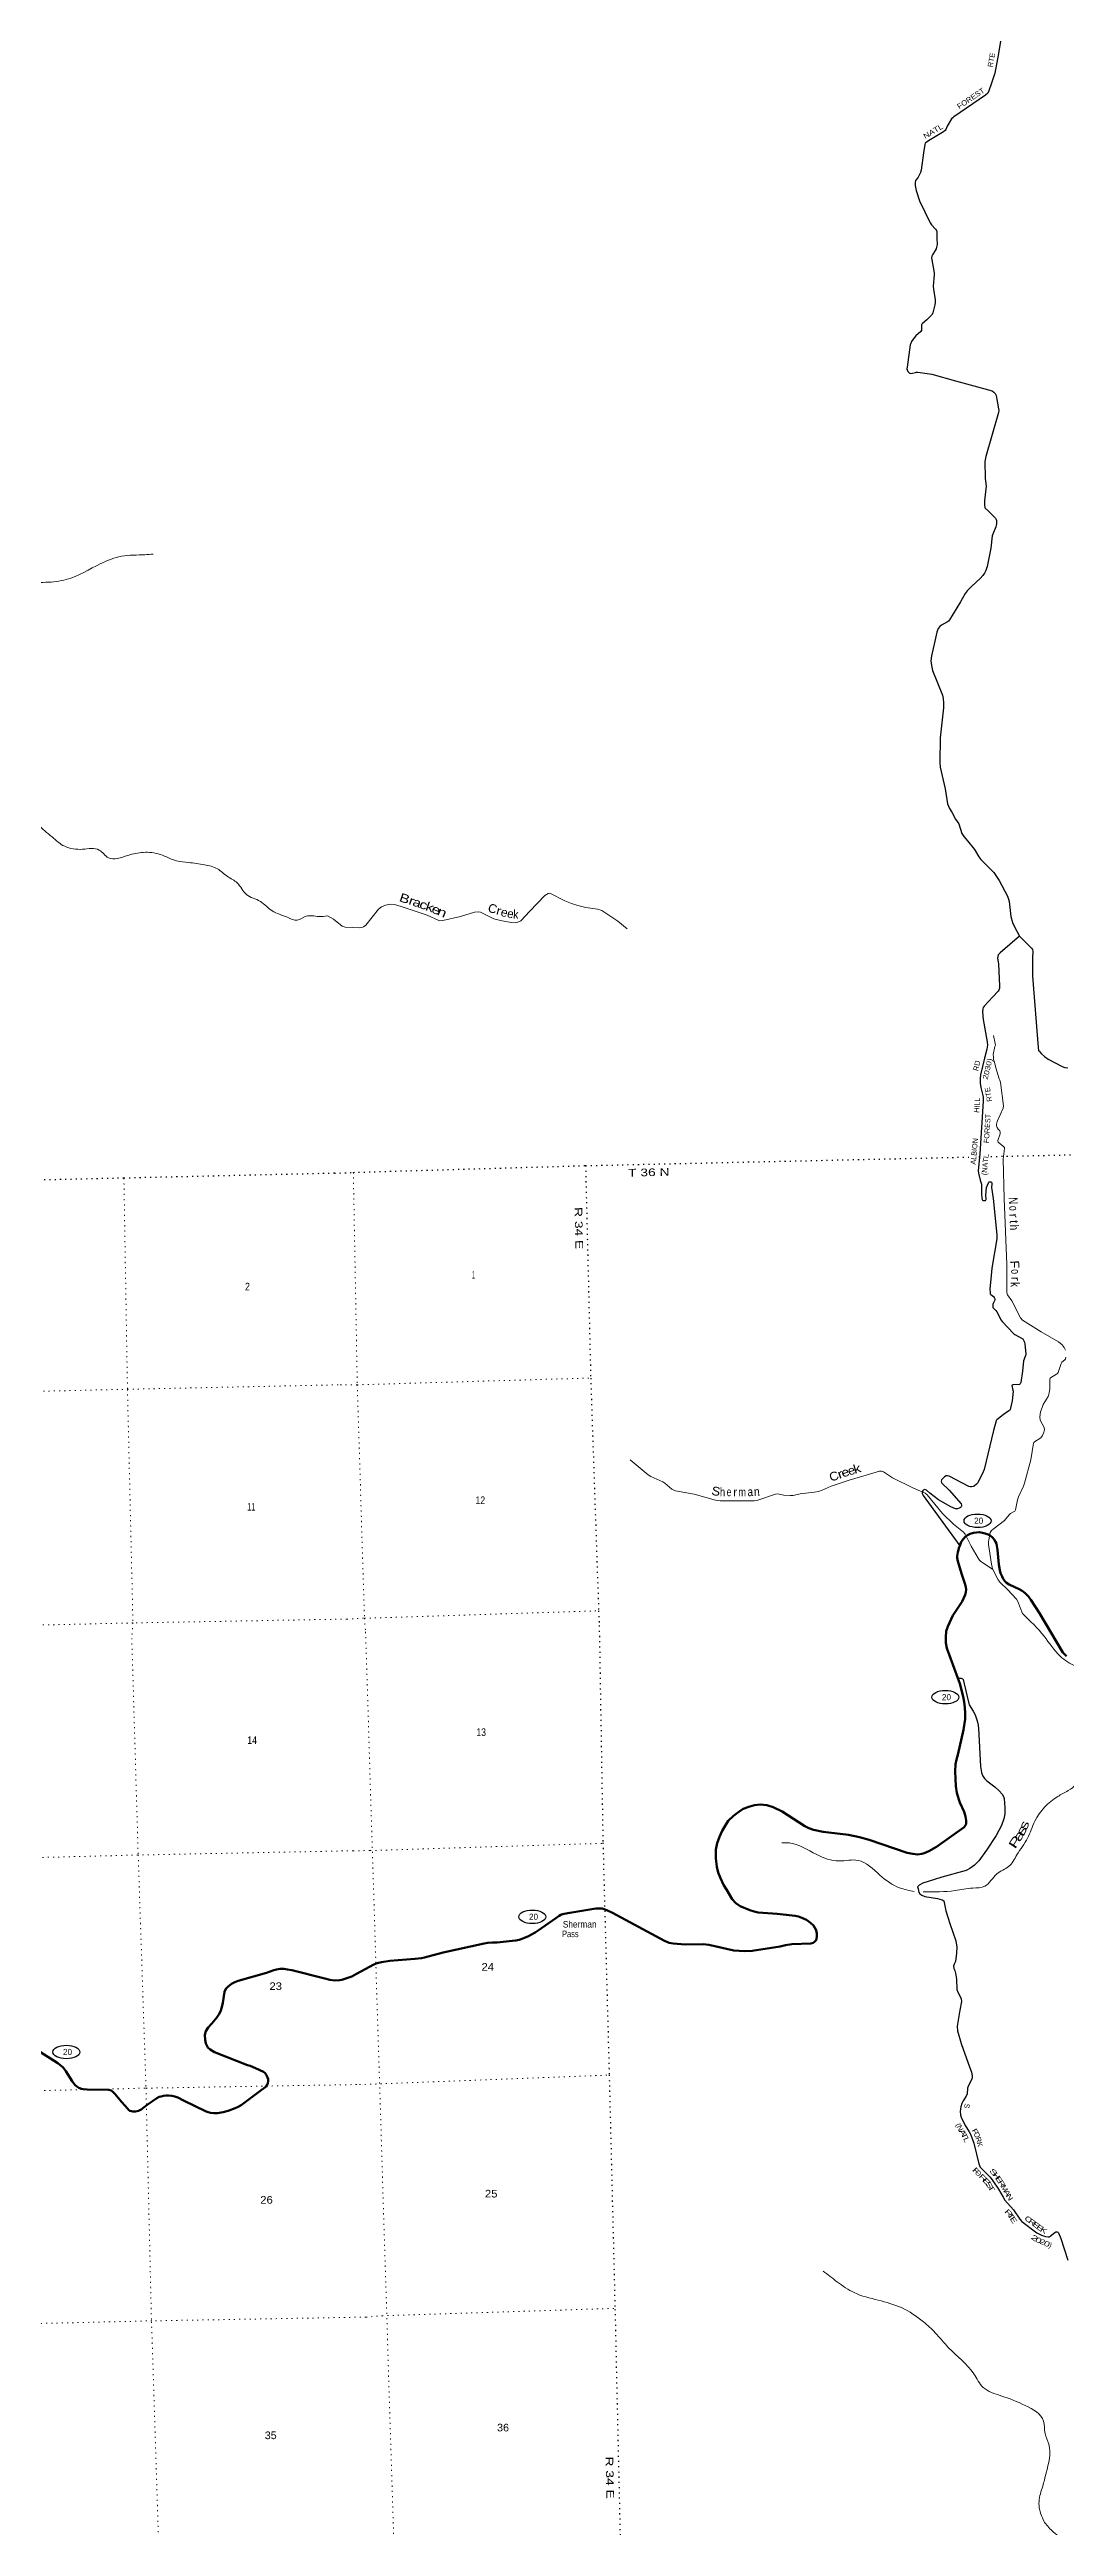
# Model space of a CAD drawing. Header units: feet. Extents: x 485078 to 733631, y 372822 to 564222.
# Drawn here: x 603313 to 626577, y 401371 to 458097 of the extents above; entities that cross this region are included whole.
import ezdxf
from ezdxf.enums import TextEntityAlignment as Align

# ---------------------------------------------------------------- set-up
doc = ezdxf.new("R2010")
doc.units = ezdxf.units.FT
doc.header["$LTSCALE"] = 80
doc.linetypes.add('DOTTED', pattern=[1.5, 0.3, -1.2])
for name, color, linetype, lineweight in [('17', 7, 'Continuous', 25), ('23', 7, 'Continuous', 70), ('29', 7, 'Continuous', 25), ('30', 7, 'Continuous', 25), ('39', 7, 'Continuous', 13), ('41', 7, 'Continuous', 13), ('6', 7, 'DOTTED', 25), ('7', 7, 'DOTTED', 13)]:
    doc.layers.add(name, color=color, linetype=linetype, lineweight=lineweight)
doc.layers.add('43', color=7, linetype='Continuous')

msp = doc.modelspace()

# ---------------------------------------------------------------- linework, layer by layer
at = {"layer": '17'}
for centre in [(624563.73, 424402.66), (623826.48, 420362.47), (614369.91, 415333.06), (603697.84, 412235.92)]:
    msp.add_ellipse(centre, major_axis=(309.24, -1), ratio=0.500121, dxfattribs=at)
at = {"layer": '23'}
msp.add_line((607904.44, 411916.28), (607846.76, 411938.58), dxfattribs=at)
for points in [[(623994.51, 422230.67), (624215.44, 422556.42), (624284.08, 422709.83), (624298.4, 422766.26), (624300.52, 422825.72), (624296.27, 422883.07), (624281.86, 422944.23), (624198.28, 423198.7), (624110.02, 423477.31), (624098.88, 423554.2), (624098.88, 423592.43), (624113.74, 423685.88), (624143.9, 423797.55), (624155.37, 423826.46)], [(624155.37, 423826.46), (624192.27, 423919.5), (624241.09, 423989.58), (624288.96, 424039.89), (624334.48, 424076.66), (624393.91, 424106.4), (624468.2, 424127.63), (624540.99, 424135.49), (624604.04, 424138.25), (624674.08, 424129.76), (624742.01, 424114.89), (624803.56, 424091.53), (624858.74, 424059.67), (624907.56, 424017.19), (624947.89, 423970.47), (624977.61, 423923.75), (624994.59, 423879.14), (625009.44, 423826.05), (625022.5, 423733.88), (625049.52, 423403.12), (625071, 423271.73), (625090.1, 423205.89), (625125.67, 423124.19), (625153.78, 423072.09), (625191.98, 423021.12), (625230.19, 422980.76), (625288.17, 422940.52), (625515.26, 422835.36), (625587.84, 422794.93), (625655.14, 422742.05), (625730.05, 422667.5), (625784.32, 422595.9), (625983.64, 422286.76)], [(624114.14, 420798.6), (623864.39, 421483.34), (623838.16, 421610.02), (623836, 421739.18), (623848.32, 421870.98), (623880.61, 421985.23), (623994.51, 422230.67)], [(625983.64, 422286.76), (626516.69, 421388.58), (626601.96, 421298.24)], [(618814.17, 415958.19), (618749.61, 416068.8), (618675.52, 416220.54), (618627.58, 416347.91), (618594.23, 416478.11), (618572.58, 416677.7), (618573.91, 416871.24), (618604.06, 417018.35), (618655.2, 417162.7), (618716.16, 417298.26), (618856.22, 417529.85), (618973.57, 417643.94), (619097.86, 417739.77), (619197.12, 417806.62), (619348.39, 417861.03), (619454.53, 417887.96), (619589.42, 417901.12), (619739.04, 417887.96), (619882.03, 417843.8), (620093.3, 417741.42), (620606.71, 417410.18), (620700.94, 417359.26), (620809.46, 417321.67), (621030.95, 417278.24), (621610.64, 417209.92), (621862.78, 417155.35), (622078.74, 417095.57), (622954.47, 416800.22), (623083.7, 416774.65), (623188.7, 416761.09), (623290.31, 416771.26), (623344.5, 416788.2), (623452.06, 416836.42), (623624.64, 416932.93), (624254.2, 417387.81), (624290.32, 417429.58), (624302.18, 417456.7), (624305.57, 417495.67), (624301.92, 417536.92), (624289.47, 417628.69), (624257.11, 417737.65), (624161.62, 417953.19), (624137.1, 418016.83), (624092.19, 418170.09), (624064.72, 418321.8), (624051.54, 418658.12), (624058.55, 418829.05), (624082.03, 418932.63), (624116.37, 419041.16), (624241.32, 419615.28), (624278.47, 419861.25), (624283.55, 420005.29), (624276.78, 420117.13), (624259.84, 420256.08), (624236.13, 420378.09), (624158.84, 420676.03), (624114.14, 420798.6)], [(610342.84, 414023.75), (610735.34, 414238.57), (610816.84, 414270.97), (610913.18, 414296.85), (611106.12, 414325.28), (611680.24, 414367.98), (611831.24, 414384.51), (611901.41, 414397.32), (612323.8, 414511.97), (613267.32, 414723.41), (613352.46, 414737.06), (613456.99, 414743.75), (613566.15, 414747.96), (613908.42, 414779.17), (613991.29, 414790.35), (614065.81, 414808.99), (614153.87, 414837.8), (614189.43, 414851.35), (614279.19, 414890.33), (614352.85, 414928.45), (614431.6, 414971.66), (614500.4, 415020.57), (614980.34, 415355.4), (615018.4, 415377.51), (615038.72, 415385.98), (615100.07, 415399.68), (615226.5, 415423.96), (615821.96, 415520.7), (615864.3, 415524.09), (615915.1, 415525.78), (615964.22, 415520.7), (616011.63, 415507.14), (616070.91, 415483.42), (616201.84, 415422.93), (617395.58, 414781.98), (617505.3, 414737.82), (617597.54, 414717.71), (617868.62, 414702.16), (618278.43, 414705.21), (618409.63, 414693.77), (618544.5, 414657.15), (618985.72, 414562.14), (619229.28, 414544.65), (619404.05, 414551.32), (620040.84, 414654.66), (620169.03, 414687.08), (620311.86, 414703.79), (620743.41, 414721.69), (620802.55, 414739.52), (620825.21, 414752.62), (620863.52, 414793.74), (620877.47, 414823.04), (620887.23, 414888.64), (620883.41, 414952.62), (620866.9, 415027.59), (620841, 415078.62), (620805.94, 415132.65), (620740.42, 415192.65), (620643.36, 415261.43), (620540.81, 415309.56), (620467.24, 415339.38), (620389.92, 415355.26), (620185.15, 415381.03), (619972.74, 415403.77), (619543.37, 415433.2), (619451.14, 415451.22), (619345.89, 415483.46), (619126.75, 415579.53), (619031.15, 415644.4), (618941.91, 415739.37), (618814.17, 415958.19)], [(607029.48, 412887.06), (607144.73, 413028.91), (607188.11, 413092.89), (607224.51, 413164.52), (607261.18, 413261.97), (607280.76, 413360.53), (607316.95, 413614.53), (607347.96, 413682.38), (607396.02, 413730.4), (607475.83, 413794.34), (607556.26, 413834.79), (607631.1, 413865.17), (608280.55, 414050.87), (608452.33, 414111.15), (608513.66, 414129.07), (608591.3, 414140.5), (608678.07, 414140.5), (608760.28, 414129.07), (608858.41, 414110.42), (609614.19, 413916.98), (609731.89, 413888.02), (609848.35, 413874.31), (609955.67, 413881.16), (610003.62, 413892.59), (610116.94, 413925.51), (610234.25, 413967.99), (610342.84, 414023.75)], [(602162.69, 412829.33), (603499.45, 411977.58), (603625.9, 411878.48), (603687.05, 411799.74), (603832.02, 411565.89), (603893.06, 411480.91), (603941.02, 411444.36), (603984.26, 411419.24), (604041.49, 411396.37), (604089.44, 411384.95), (604175.59, 411375.01), (604666.76, 411366.97), (604724.24, 411355.25), (604751.64, 411334.68), (604809.09, 411276.62), (604964.79, 411085.6), (605102.15, 410931.42), (605131.27, 410904.57), (605155, 410889.64), (605188.92, 410878.87), (605220.89, 410874.3), (605277.41, 410876.01), (605346.91, 410889.92), (605383.59, 410903.43), (605412.7, 410922.28), (605548.55, 411026.02), (605769.84, 411178.95), (605820.88, 411206.17), (605871.11, 411221.02), (605924.77, 411233.59), (605990.05, 411240.83), (606038.38, 411239.88), (606113.73, 411231.88), (606184.63, 411220.97), (606247.31, 411197.61), (606379.63, 411126.3), (606901.01, 410872.53), (606943.76, 410856.02), (607000.85, 410842.32), (607073.92, 410835.46), (607156.66, 410838.51), (607288.56, 410858.31), (607399.52, 410886.99), (607567.15, 410949.7), (607635.65, 410979.41), (607702.33, 411018.34), (608099.37, 411319.96)], [(607846.76, 411938.58), (607093.26, 412229.86), (606992.87, 412292.05), (606940.19, 412340.08), (606892.39, 412433.71), (606873.8, 412517.88), (606869.56, 412630.21), (606889.7, 412712.56), (606947.2, 412794.72), (607029.48, 412887.06)], [(608099.37, 411319.96), (608270.13, 411449.68), (608294.43, 411483.21), (608312.69, 411519.77), (608321.83, 411572.32), (608317.26, 411613.45), (608278.44, 411702.56), (608251.04, 411748.26), (608214.96, 411779.54), (608028.24, 411868.42), (607904.44, 411916.28)]]:
    msp.add_lwpolyline(points, dxfattribs=at)
at = {"layer": '29'}
for points in [[(625087.32, 458289.45), (625041.29, 458005.7), (624960.63, 457557.63), (624884.97, 457329.84), (624820.14, 457148.58), (624797.59, 457101.39), (624749.78, 457050.33), (624017.41, 456554.6), (623994.86, 456534.08), (623971.05, 456507.13), (623869.7, 456339.41), (623836.98, 456263.25), (623824.67, 456244.78), (623787.69, 456210.47), (623440.3, 456005.39), (623388.97, 455970.88), (623367.45, 455951.4), (623353.26, 455918.76), (623325.2, 455732.35), (623275.69, 455337.43), (623259.8, 455281.5), (623200.64, 455170.25), (623157.28, 455111.21), (623147.02, 455094.79), (623134.67, 455047.7), (623132.67, 455033.24), (623132.67, 454984), (623157.05, 454868.38), (623235.42, 454631.63), (623478.17, 454131.49), (623513.37, 454079.81), (623602.66, 453982.66), (623623.75, 453948.88), (623629.9, 453918.1), (623633.65, 453781.3), (623636.05, 453634.96), (623627.85, 453571.36), (623613.17, 453530.4), (623529.43, 453399.01), (623515.08, 453368.23), (623512.71, 453324.32), (623571.47, 452985.58), (623572.25, 452939.72), (623550.96, 452679.87), (623553.69, 452606.04), (623591.97, 452363.89), (623594.01, 452300.3), (623585.82, 452248.99), (623536.61, 452068.44), (623522.25, 452031.52), (623500.91, 452003), (623404.72, 451909.04)], [(623404.72, 451909.04), (623299.77, 451823.27), (623286.96, 451807.38), (623281.24, 451788.42), (623283.37, 451673.5), (623280.81, 451659.65), (623268.44, 451642.72), (623151.47, 451537.3), (623086.53, 451464.21), (623053.72, 451410.87), (623028.25, 451352.97), (623022.46, 451334.45), (622949.46, 450824.13), (622948.14, 450787.13), (622951.72, 450763.02), (622970.01, 450723.56), (622996.32, 450693.78), (623015.8, 450682.49), (623033.76, 450680.42), (623071.16, 450683.52), (623142.93, 450703.01), (623169.58, 450707.11), (623193.05, 450705.91), (623513.81, 450664.01), (624060.37, 450513.18)], [(624060.37, 450513.18), (624896.92, 450282.33), (624939.11, 450253.67), (624965.77, 450220.84), (624988.32, 450171.59), (624995.62, 450128.82), (625045.74, 449865.88), (625047.79, 449828.95), (625044.14, 449782.37), (624754.57, 448780.49), (624734.13, 448665.02), (624734.91, 448283.25), (624759.69, 448090.07), (624756.86, 448035.24), (624724.81, 447759.87), (624722.78, 447663.3), (624728.94, 447609.95), (624736.75, 447594.47), (624811.26, 447523.28), (624972.42, 447361.18), (624981.27, 447349.01), (624996.52, 447309.37), (625000.1, 447271.92), (624998.57, 447233.45), (624993.95, 447197.03), (624985.45, 447169.32), (624911.93, 446998.01), (624899.29, 446957.47), (624869.35, 446678.1), (624784.03, 446256.19), (624756.1, 446164.99), (624723.29, 446107.54), (624686.38, 446054.2), (624626.41, 445984.3), (624436.29, 445804.66), (624325.51, 445699.24), (624280.23, 445639.86), (624175.35, 445449.84), (623920.54, 445033.43), (623895.94, 445002.66), (623878.46, 444987.23)], [(623878.46, 444987.23), (623740.11, 444910.33), (623702.79, 444882.63), (623664.24, 444834.41), (623630.85, 444755.92), (623587.08, 444548.98), (623506.35, 444212.72), (623496.3, 444100.7), (623506.35, 443987.02), (623535.85, 443879.31), (623762.65, 443311.98), (623775.55, 443231.77), (623783.16, 443127.32), (623782.55, 443017.79), (623705.4, 442331.43), (623703.19, 441771.09), (623710.81, 441662.93), (623819.59, 441162.18), (623876.07, 440821.96), (623918.48, 440714.43), (623971.61, 440630), (624060.28, 440472.24), (624135.59, 440366.73), (624207.61, 440141.97), (624250.65, 440074.28), (624335, 439972.88), (624495.45, 439774.17), (624593.08, 439608.52), (624642.36, 439548.93), (624864.07, 439327.24), (624933.45, 439247.41), (625060.47, 439062.61), (625251.27, 438703.69), (625275.87, 438638.03), (625288.14, 438584.5), (625328.49, 438241.93), (625364.04, 438106.62), (625408.87, 438005.22), (625521.11, 437791.38)], [(625521.11, 437791.38), (625082.71, 437408.69), (625038.57, 437361.31), (625027.3, 437329.51), (625024.84, 437286.3), (625041.91, 437161.41), (625066.05, 436644.79), (625066.26, 436601.11), (625050.88, 436554.95), (625034.34, 436529), (624915.77, 436405.37), (624718.36, 436191.24), (624696.16, 436161), (624682.82, 436129.2), (624676.9, 436059.09), (624695.24, 435879.68), (624786, 435370.49), (624789.46, 435292.06), (624777.81, 435200.64), (624721.76, 434999.51), (624628.49, 434613.93), (624621.24, 434534.87), (624622.34, 434423.11), (624638.21, 434327.16), (624680.21, 434174.5), (624692.06, 434105.08), (624694.03, 434015.21), (624616.94, 432803.65), (624581.44, 432415.08), (624584.4, 432360.03), (624620.81, 432201.77), (624651.29, 432109.48), (624658.22, 432076.88), (624652.63, 431877.21), (624662.32, 431797.83), (624671.04, 431758.34), (624676.68, 431748.59), (624692.33, 431736.62), (624724.35, 431734.74), (624743.83, 431739.87), (624756.79, 431750.06), (624762.29, 431762.44), (624762.8, 431773.21), (624756.28, 431859.13), (624772.42, 432035.2), (624788.94, 432087.66), (624813.55, 432142.03), (624822.78, 432154.34), (624834.05, 432162.55), (624858.38, 432168.27), (624869.94, 432167.68), (624880.19, 432160.5), (624891.41, 432140.66), (624893.52, 432122.54), (624885.8, 432033.49), (624919.99, 431781.69), (625005.28, 430950.95), (625002.12, 430860.24), (624888.18, 430189.28), (624867.4, 429938.16)], [(625521.11, 437791.38), (625802.75, 437516.38), (625821.3, 437484.93), (625826.83, 437438.09), (625824, 437298.66), (625819.65, 436876.39), (625950.75, 435240.86), (625962.79, 435174.62), (625972.01, 435155.13), (626027, 435094.97), (626099.14, 435032.02), (626179.56, 434974.88), (626501.03, 434806.32), (626563.57, 434786.83), (626629.18, 434778.63)], [(624867.4, 429938.16), (624848.67, 429711.75), (624850.48, 429620.34), (624856.12, 429602.38), (624867.77, 429586.91), (624929.67, 429535.66), (624946.34, 429513.13), (624957.1, 429489.02), (624960.7, 429466.96), (624954.08, 429443.24), (624920.71, 429380.79), (624913.53, 429359.59), (624910.46, 429340.77), (624910.46, 429311.02), (624914.56, 429288.45), (624925.71, 429270.96), (624985.3, 429216.64), (625006.57, 429187.78), (625106.15, 428995.9), (625129.36, 428962.74), (625394.39, 428687.28), (625417.34, 428668.99), (625584.06, 428578.53), (625597.9, 428567.77), (625608.15, 428557.76), (625627.12, 428524.16), (625640.45, 428491.33), (625649.21, 428445.48), (625669.67, 428227.16), (625668.13, 428206.14), (625663.36, 428185.19), (625631.22, 428103.55), (625619.64, 428063.1), (625594.69, 427830.29), (625556.15, 427572.96), (625549.72, 427553.14), (625543.57, 427540.83), (625534.34, 427530.57), (625527.43, 427526.21), (625518.84, 427523.71), (625369.32, 427512.56), (625360.31, 427510.82), (625353.14, 427505.69), (625351.45, 427498.06), (625375.69, 427390.28), (625376.61, 427373.33), (625353.4, 427152.68), (625308.02, 426953.74), (625301.87, 426939.38), (625291.9, 426925.18), (625283.93, 426917.31), (625154.47, 426829.44), (625008.14, 426716.23), (624996.86, 426704.94), (624989.71, 426690.72), (624928.11, 426467.26), (624711.97, 425578.07), (624693.38, 425521.03), (624569.26, 425274.16), (624537.54, 425237.88), (624488.33, 425198.89), (624463.72, 425186.58), (624426.81, 425176.32), (624396.06, 425178.37), (624362.87, 425185.08), (623915.21, 425425.62), (623875.4, 425433.64), (623843.44, 425431.78), (623804.48, 425411.26), (623759.57, 425366.63), (623738.87, 425337.39), (623734.77, 425310.72), (623736.82, 425279.94), (623747.8, 425263.37), (623915.5, 425101.17), (624189.9, 424789.66), (624199.21, 424761.84), (624197.16, 424741.32), (624186.91, 424722.85), (624174.6, 424710.54), (624145.9, 424690.03), (624104.89, 424675.66), (624057.73, 424679.77), (623954.62, 424724.23), (623669.58, 424884.02), (623469.7, 425037.48), (623395.41, 425106.55), (623354.44, 425119.96), (623321.59, 425104.5), (623292.89, 425067.57), (623292.89, 425030.63), (623317.12, 424983.85), (624155.37, 423826.46)], [(624114.14, 420798.6), (624190.19, 420795.86), (624219.01, 420785.56), (624231.91, 420768.28), (624257.69, 420670.11), (624361.03, 420219.16), (624374.22, 420184.86), (624466.22, 420044.47), (624512.31, 419958.61), (624543.36, 419867.18), (624567.89, 419765.01), (624585.39, 419654.33), (624631.06, 418778.54), (624654.33, 418638.37), (624676.97, 418568.35), (624721.94, 418500.64), (624774.74, 418447.86), (624959.27, 418310.61), (625062.9, 418215.12), (625130.82, 418140.97), (625157.31, 418088.92), (625169.93, 418042.11), (625190.98, 417827.27), (625192.57, 417689.91), (625163.64, 417575.67), (625114.36, 417426.27), (624993.39, 417193.87), (624766.73, 416862.72), (624591.54, 416618.22), (624490.69, 416513.84), (624383.73, 416437.29), (624303.39, 416396.44), (623747.73, 416240.41)], [(623747.73, 416240.41), (623429.92, 416142.03), (623311.29, 416103.96), (623226.84, 416054.26), (623191.91, 416021.58), (623201.33, 415976.58), (623220.72, 415889.76), (623241.31, 415860.92), (623285.47, 415829.85), (623360.69, 415799.14), (623646.17, 415751.16), (623751.77, 415724.99), (623791.73, 415695.46), (623836.14, 415472.59), (623927.53, 415180.56), (624065.32, 414778.92), (624087.27, 414635.43), (624085.58, 414496.6), (624061.98, 414309.81), (624031.7, 414250.27), (624013.18, 414205.06), (624023.46, 414151.41), (624043.14, 414102.98), (624060.51, 414044.31), (624078.67, 413902.04), (624091.38, 413667.39), (624113.52, 413608.08), (624165.48, 413510.86), (624185.9, 413450.84), (624194.3, 413391.4), (624158.63, 413197.23), (624099.62, 412831.17), (624104.95, 412722.36), (624188.19, 412432.08), (624348.97, 411983.94)], [(624348.97, 411983.94), (624424.83, 411772.51), (624437.28, 411690.57), (624440.26, 411641.72), (624428.5, 411597.28), (624353.81, 411470.77), (624332.2, 411408.02), (624322.94, 411279.22), (624306.43, 411225.21), (624234.43, 411114.45), (624207.38, 411056.08), (624180.92, 410978.51), (624172.68, 410935.26), (624168.57, 410877.59), (624174.12, 410800.23), (624190.17, 410742.68), (624271.48, 410567.03), (624374.15, 410410.82), (624402.18, 410351.34), (624478.58, 410149.56), (624595.66, 409673.72), (624610.07, 409636.64), (624627.66, 409602.76), (624856.49, 409367.96), (624917.79, 409287.53), (625046.32, 409093.43), (625148.32, 408908.55), (625190.92, 408839.6), (625390.9, 408619.99), (625532.03, 408406.47), (625577.47, 408353.47), (625923.23, 408098.37), (626025.15, 408041.43), (626120.58, 408008.05), (626179.52, 408002.3), (626202.16, 408004.36), (626227.32, 408019.77), (626333.39, 408106.26), (626360.65, 408115.58), (626385.35, 408115.58), (626401.82, 408109.4), (626420.8, 408093.06), (626473.92, 407965.49), (626631.35, 407467.49)]]:
    msp.add_lwpolyline(points, dxfattribs=at)
at = {"layer": '39'}
for points in [[(609676.04, 438255.44), (609817.83, 438181.7), (610013.77, 438016.85), (610082.85, 437995.33), (610403.8, 437983.26), (610464.12, 437988.09), (610505.46, 438002.1), (610553.41, 438046.03), (610846.55, 438408.6), (610917.79, 438461.25), (611006.92, 438501.29), (611118.08, 438521.6), (611212.46, 438518.75), (611361.64, 438473.55), (611957.14, 438270.43), (612230.21, 438152.82), (612252.23, 438145), (612319.8, 438149.83), (612724.1, 438245.32), (613043.74, 438342.95), (613126.57, 438350.72), (613183.7, 438338.12), (613488.18, 438187.75), (613642.19, 438149.83), (613883.5, 438101.55), (613980.03, 438096.72), (614024.66, 438107.89), (614105.51, 438145), (614312.59, 438362.85), (614651.24, 438724.78), (614728.09, 438767.83), (614766.7, 438777.49), (614785.18, 438765.97), (615116.44, 438603.94), (615263.8, 438536.08), (615408.59, 438492.63), (615590.95, 438449.06), (615862.25, 438410.55), (615961.33, 438379.42), (616327.87, 438135.76), (616540.39, 437959.37)], [(624929.54, 435519.97), (624969.33, 435332.61), (624971.75, 435296.4), (624962.94, 435266.39), (624923.32, 435078.37), (624928.15, 435020.42), (624932.97, 434967.3), (624952.28, 434904.51), (624986.08, 434778.95), (625058.43, 434523.7), (625075.51, 434494.93), (625092.4, 434441.82), (625157.55, 433908.31), (625151.23, 433855.73), (625010.35, 433543.8), (624994.7, 433488.19), (625000.7, 433437.58), (625015.18, 433406.2), (625033.16, 433374.32), (625073.09, 433331.36), (625085.16, 433304.81), (625079.7, 433260.73), (625029.65, 433111.68), (625027.24, 433089.95), (625033.77, 433077.11), (625169.13, 432966.7), (625181.68, 432952.35), (625181.68, 432930.62), (625153.01, 432685.07), (625177.32, 431786.17), (625236.03, 430269.77), (625232.35, 429623.35), (625246.79, 429578.64), (625348.71, 429442.77), (625544.8, 429049.44), (625596.73, 428995.69), (626019.15, 428730.78), (626419.5, 428502.47), (626501.64, 428435.62), (626551.48, 428373.75), (626578.86, 428310.09)], [(626583.69, 428148.35), (626576.45, 428107.31), (626559.72, 428088.95), (626496.82, 428032.47), (626475.98, 428001.02), (626407.53, 427798.3), (626395.46, 427774.16), (626375.63, 427756.82), (626255.5, 427689.67), (626226.55, 427665.53), (626219.73, 427652.16), (626219.88, 427423.68), (626207.24, 427339.63), (626200, 427296.18), (626181.73, 427248.43), (626069.7, 427062.02), (626041.09, 427000.75), (626004.54, 426897.86), (625987.65, 426786.81), (625997.21, 426703.97), (626090.13, 426537.46), (626096.24, 426487.47), (626076.94, 426407.8), (626052.81, 426354.69), (626031.09, 426323.31), (626013.64, 426304.21), (625869.41, 426212.26), (625854.93, 426197.78), (625846.35, 426178.93), (625781.17, 425800.5), (625637.74, 425261.12), (625613.11, 425191.94), (625505.02, 424952.12), (625482.65, 424885.99), (625436.44, 424653.83), (625415.74, 424626.22), (625320.26, 424568.8), (625285.43, 424539.31), (625180.37, 424412.14), (624918.64, 424213.41), (624883.57, 424179.1), (624855.9, 424133.75), (624819.7, 423964.76), (624814.87, 423921.31), (624818.22, 423861.33), (624883.04, 423408.7), (624896.92, 423339.51), (624906.57, 423303.3), (625035.43, 423050.21), (625082.73, 422989.47), (625253.74, 422825.5), (625453.59, 422608.21), (625485.72, 422554.94), (625596.66, 422275.83)], [(624905.62, 423296.15), (624641.13, 423469.87), (624609.76, 423501.25), (624579.04, 423543.4), (624421.35, 423824.88), (624284.02, 424095.12), (624242.15, 424141.98), (624015.35, 424321.9), (623757.74, 424571.49), (623408.06, 425000.4), (623365.03, 425036.63), (623100.26, 425148.47), (622618.65, 425388.02), (622409.03, 425521.85), (622362.59, 425538.59), (622322.16, 425536.33), (622010.08, 425449.13), (621624.12, 425334.21), (621214.89, 425192.18), (621005.77, 425105.83), (620924.97, 425075.24), (620819.49, 425058.72), (620503.44, 425023.14), (620343.4, 424981.09), (620270.59, 424978.41), (620126.61, 424991.45), (620020.05, 425012.48), (619976.61, 425017.3), (619935.84, 425012.93), (619530.19, 424874.87), (619452.21, 424860.14), (618673.54, 424862.8), (618566.38, 424874.93), (618074.43, 425008.96), (617645.55, 425089.72), (617590.04, 425109.04), (617562.95, 425124.1), (617404.24, 425263.54), (617354.68, 425294.58), (617079.38, 425418.17), (617018.14, 425456.67), (616612.79, 425801.81)]]:
    msp.add_lwpolyline(points, dxfattribs=at)
for points in [[(594318.74, 443654.07), (594548.47, 443776.49), (594811.82, 443932.01), (595121.46, 444005.65), (595319.17, 444113.2), (595569.84, 444474.72), (595882.69, 444857.85), (596024.24, 444945.94), (596322.88, 445059.78), (596605.53, 445256.18), (596863.66, 445464.17), (597243.5, 445743.64), (597624.47, 445972.56), (598023.19, 446040.1), (598361.26, 446017.29), (598576.45, 446066.58), (598822.28, 445829.37), (599291.82, 445712.43), (599893.38, 445748.08), (600576.98, 446092.96), (600979.19, 446275.84), (601343.12, 446271.82), (601858.95, 446163.99), (602174.99, 446041.6), (602707.29, 445919.98), (603231.37, 445895.26), (603692.81, 445960.15), (604489.15, 446325.74), (604962.47, 446492.01), (605495.34, 446526.13), (605685.03, 446540.47)], [(594318.74, 443654.07), (594543.18, 443650.98), (594695.7, 443609.89), (595081.3, 443721.62), (595431.09, 443717.28), (595826.73, 443560.26), (596219.42, 443354.64), (596815.26, 443102.99), (597554.24, 442777.67), (597826.52, 442532.97), (598213.9, 442292.85), (598875.93, 441973.91), (599328.78, 441698.84), (599786.97, 441456.26), (600096.95, 441333.73), (600412.02, 441435.8), (601043.98, 441468.09), (601592.99, 441322.57), (602126.91, 441128.19), (602426.93, 440908.37), (602877.14, 440570.55), (603053.87, 440350.01), (603369.48, 440065.82), (603659.3, 439849.81), (604067.1, 439782.05), (604451.6, 439762.31), (604661.68, 439587), (605105.21, 439639.35), (605459.39, 439709.93), (605848.56, 439661.98), (606219.73, 439514.53), (606491.4, 439478.11), (606860.5, 439423.64), (607155.57, 439335.16), (607383.79, 439162.28), (607611.57, 439009.61), (607819.55, 438747.29), (608140.49, 438586.59), (608412.18, 438368.16), (608763.05, 438224.3), (608980.85, 438156.35), (609191.05, 438247.99), (609474.17, 438242.17), (609676.04, 438255.44)], [(625596.66, 422275.83), (626087.28, 421757.89), (626457.42, 421301.81), (626807.83, 421075.69), (627759.86, 421129.3), (628213.16, 421341.56), (628827.01, 421643.19), (629482.54, 421972.07), (629633.96, 422048.44), (629765.61, 422191.04), (630134.39, 422203.86), (630354.02, 421964.51), (630780.04, 421780.61), (631452.84, 421897.68), (631782.45, 421780.21), (632345.1, 421534.88), (632749.19, 421423.22), (633729.45, 421007.93), (633977.25, 420854.15), (634165.35, 420832.35), (634324.55, 420672.42), (634595.46, 420563.65), (634805.4, 420390.78), (635016.13, 420268.46)], [(628232.98, 421351.47), (627997.01, 421025.15), (627539.32, 420605.97), (627491.85, 420402.72), (627440.5, 420027.57), (627623.12, 419651.92), (627488.53, 419381.92), (627359.59, 419128.22), (627125.68, 418960.95), (626960.31, 418712.45), (626817.41, 418369.48), (626639.5, 418221.74), (626400.72, 418088.72), (625876.03, 417522.42), (625709.98, 417136.46), (625465.27, 416750.64), (625276.15, 416483.38), (625007.93, 416317.32), (624730.51, 416031.79), (624453.18, 415990.83), (624049.2, 415932.71), (623329.79, 415907.51), (623315.65, 415907.61)], [(623113.69, 415912.12), (622779, 415997.49), (622330.25, 416285.95), (621827.82, 416625.69), (621392.52, 416611.29), (620880.72, 416756.77), (620246.87, 417026.68), (620079.42, 417028.76)], [(626100.73, 401458.97), (625986.79, 401747.31), (625971.83, 401947.06), (626056.22, 402290.66), (626135.5, 402595.73), (626198.14, 403252.1), (626111.35, 403502.69), (626074.26, 403782.75), (625658.11, 404140.72), (625096, 404363.83), (624694.02, 404554.36), (624480.77, 404862.58), (623899.31, 405465.22), (623596.49, 405807.69), (623326.21, 406055.94), (622820.1, 406381.44), (622287.49, 406552.7), (621740.72, 406725.64), (621355.6, 406969.13), (621028.89, 407216.03)], [(631489.24, 395428.83), (631129.31, 395490.66), (630271.39, 395603.65), (630114.15, 395765.65), (630095.21, 395963.28), (630041.3, 396271.24), (629847.46, 396775.98), (629615.14, 397122.15), (629455.18, 397478.12), (629355.97, 398154.9), (629297.48, 398567.86), (629157.31, 398691.86), (628711.18, 398873.26), (628409.54, 399084.38), (628302.39, 399425.44), (628206.94, 399700.08), (628058.75, 399821.87), (627935.39, 399917.97), (627777.42, 400027.4), (627717.34, 400092.67), (627607.05, 400231.54), (627410.53, 400433.03), (627163.76, 400627.26), (626981.02, 400677.48), (626818.12, 400906.05), (626647.85, 401023.27), (626301.63, 401243.43), (626100.73, 401458.97)]]:
    msp.add_spline(points, degree=3, dxfattribs=at)
at = {"layer": '6'}
for p, q in [((624870.2, 432744.11), (640325.67, 433089.44)), ((624595.01, 432737.96), (624655.43, 432739.31))]:
    msp.add_line(p, q, dxfattribs=at)
for points in [[(609838.26, 432360.65), (605015.35, 432249.62), (599728.22, 432127.77), (597724.19, 432077.05), (594317.55, 431991.92), (592377.73, 431976.03), (588929.4, 431893.22), (587142.84, 431879.7), (584558.37, 431835.4)], [(609838.26, 432360.65), (610269.42, 432382.67), (615587.8, 432536.7), (624363.29, 432732.78)], [(615587.8, 432536.7), (615704.54, 427671.97), (615886.62, 422340.48), (615900.42, 422004.37)], [(615900.42, 422004.37), (615984.91, 417028.65), (616128.53, 411711.23), (616261.27, 406350.36), (616381.21, 401049.84), (611064.24, 400886.86), (610704.86, 400867.64)]]:
    msp.add_lwpolyline(points, dxfattribs=at)
at = {"layer": '7'}
msp.add_line((610549.81, 421856.38), (611199.79, 400891.01), dxfattribs=at)
for points in [[(610269.42, 432382.67), (610359.92, 427517), (610524.34, 422170.73), (610549.81, 421856.38)], [(605015.35, 432249.62), (605096.93, 427413.93), (605222.33, 422063.51), (605196.49, 421709.61)], [(589858.65, 426964.07), (594423.81, 427143.35), (599811.74, 427296.16), (605096.93, 427413.93), (609971.51, 427517.98)], [(609971.51, 427517.98), (610359.92, 427517), (615704.54, 427671.97)], [(610119.18, 422151.47), (605222.33, 422063.51), (599934.35, 421941.49), (594537.28, 421803.17), (589234.04, 421678.94), (584075.81, 421578.16), (579616.23, 421498.37)], [(610119.18, 422151.47), (610524.34, 422170.73), (615892.68, 422340.7)], [(605817.41, 400759.28), (605645.74, 406110.9), (605520.25, 411449.63), (605341.64, 416771.46), (605196.49, 421709.61)], [(610265.19, 416845.36), (610657.53, 416848.75), (615985.43, 417016.24)], [(610265.19, 416845.36), (605335.6, 416748.52), (600077.43, 416612.08), (594692.55, 416468.41), (589330.6, 416318.73), (588195.49, 416286.56)], [(579895.86, 410794.05), (584415.16, 410878.58), (589531.64, 410986.58), (594812.02, 411120.01), (600193.4, 411284.96), (605522.66, 411408.58), (610412.5, 411491.97)], [(610412.5, 411491.97), (610774.62, 411503.56), (616127.1, 411707.82)], [(610559.08, 406165.4), (605657.81, 406079.51), (600336.89, 405955.13), (594978.56, 405821.13), (589662.48, 405710.08), (584501.86, 405576.87), (580035.03, 405469.78)], [(610559.08, 406165.4), (610931, 406195.58), (616259.49, 406366.83)]]:
    msp.add_lwpolyline(points, dxfattribs=at)

# ---------------------------------------------------------------- texts
at = {"layer": '17'}
for p in [(624589.78, 424334.35), (623852.53, 420294.16), (614395.96, 415264.75), (603723.89, 412167.61)]:
    msp.add_text('20', height=140, dxfattribs=at).set_placement(p, align=Align.CENTER)
at = {"layer": '30'}
for s, rotation, p in [('RTE', 79.795, (624910.03, 457684.5)), ('HILL', 86.359, (624601.08, 433743.62)), ('RTE', 99.392, (624899.35, 434010.81)), ('FOREST', 86.359, (624824.69, 433048.12)), ('ALBION', 84.78, (624520.89, 432554.96))]:
    msp.add_text(s, height=120, rotation=rotation, dxfattribs=at).set_placement(p)
for s, rotation, width, p in [('FOREST', 34.093, 1.1, (624146.31, 456727.59)), ('NATL', 30.914, 1.2, (623366.48, 456047)), ('RD', 76.402, 0.95, (624576.15, 434695.27)), ('2030)', 76.402, 1.2, (624792.93, 434498.11)), ('(NATL', 84.78, 1.05, (624775.22, 432312.63))]:
    msp.add_text(s, height=120, rotation=rotation, dxfattribs=dict(at, width=width)).set_placement(p)
for s, rotation, width, p in [('S', 257.974, 0.95, (624262.84, 411013.36)), ('N', 294.84, 1.1, (624107.06, 410469.91)), ('A', 303.315, 1.5, (624176, 410357.57)), ('T', 295.232, 1.4, (624210.7, 410292.67)), ('L', 290.738, 1.25, (624254.7, 410204.49)), ('F', 299.315, 1.4, (624459.32, 410384.59)), ('K', 283.823, 0.9, (624560.98, 410107.63)), ('F', 313.237, 1.9, (624494.75, 409465.93)), ('R', 314.262, 1.65, (624645.98, 409309.14)), ('E', 314.262, 1.8, (624732.03, 409223.45)), ('S', 307.313, 1.55, (624782.69, 409151.95)), ('T', 303.512, 1.65, (624830.58, 409075.14)), ('S', 314.262, 1.8, (624890.47, 409436.18)), ('H', 307.313, 1.35, (624944.85, 409367.52)), ('E', 303.512, 1.45, (625007.8, 409278.37)), ('R', 303.512, 1.35, (625067.55, 409188.17)), ('M', 298.886, 1.15, (625130.1, 409086.47)), ('A', 298.886, 1.35, (625189.67, 408978.49)), ('R', 312.321, 1.6, (625235.36, 408508.61)), ('N', 301.709, 1.3, (625248.85, 408879.02)), ('T', 305.463, 1.7, (625281.68, 408442.42)), ('E', 303.463, 1.45, (625338.67, 408354.43)), ('C', 323.58, 1.4, (625690.91, 408356.76)), ('R', 323.58, 1.4, (625782.16, 408289.44)), ('2', 323.58, 1.75, (625836.92, 407925.92)), ('E', 323.58, 1.5, (625873.02, 408222.41)), ('0', 330.809, 1.6, (625931.62, 407871.44)), ('E', 323.58, 1.5, (625959.7, 408158.46)), ('2', 338.721, 1.25, (626031.07, 407832.53)), ('K', 326.809, 1.4, (626046.9, 408103.17)), ('0', 333.809, 1.55, (626126.88, 407789.87))]:
    msp.add_text(s, height=120, rotation=rotation, dxfattribs=dict(at, width=width)).set_placement(p, align=Align.CENTER)
for s, rotation, p in [('(', 294.84, (624070.75, 410548.36)), ('O', 292.738, (624495.58, 410313.75)), ('R', 290.738, (624534.11, 410206.13)), ('O', 314.262, (624538.35, 409419.53)), (')', 335.809, (626210.31, 407756.77))]:
    msp.add_text(s, height=120, rotation=rotation, dxfattribs=at).set_placement(p, align=Align.CENTER)
at = {"layer": '41'}
for s, rotation, width, p in [('B', 341.166, 1.3, (611413.14, 438561.26)), ('r', 341.166, 1.3, (611573.72, 438508.13)), ('a', 341.166, 1.25, (611697.47, 438467.45)), ('c', 341.166, 1.3, (611845.16, 438416.37)), ('k', 341.166, 1.35, (611989.15, 438364.12)), ('C', 342.717, 1.05, (613429.25, 438328.85)), ('e', 336.699, 1.3, (612128.12, 438306.65)), ('n', 336.699, 1.4, (612264.07, 438248.8)), ('r', 346.168, 1.15, (613577.34, 438278.45)), ('e', 345.686, 1.05, (613703.78, 438240.63)), ('k', 357.136, 0.9, (613985.99, 438191.96)), ('N', 272.217, 0.8, (625281.56, 431726.79)), ('o', 272.217, 0.75, (625292.46, 431555.74)), ('h', 272.217, 0.85, (625306.61, 431117.46)), ('F', 272.217, 1.1, (625318.77, 430270.44)), ('o', 272.217, 0.75, (625334.78, 430105.99)), ('k', 269.674, 0.85, (625325.01, 429813.92)), ('C', 19.14, 1.1, (621307.7, 425330.25)), ('r', 19.14, 1.3, (621450.51, 425379.81)), ('e', 19.14, 1.2, (621564.89, 425421.29)), ('e', 16.581, 1.1, (621703.07, 425462.06)), ('k', 16.581, 1.25, (621832.87, 425500.71)), ('S', 349.76, 1.1, (618556.4, 424981.9)), ('h', 359.804, 0.8, (618724.37, 424962.62)), ('e', 359.804, 0.7, (618872.07, 424964.61)), ('m', 359.804, 0.8, (619172.87, 424961.17)), ('a', 1.804, 0.85, (619363.89, 424966.19)), ('n', 3.697, 0.9, (619514.64, 424970.27)), ('s', 69.83, 1.45, (625722.76, 417398.54)), ('P', 57.105, 1.65, (625503.6, 416994.03)), ('a', 58.126, 1.65, (625591.2, 417134.81)), ('s', 62.587, 1.65, (625662.34, 417264.73))]:
    msp.add_text(s, height=200, rotation=rotation, dxfattribs=dict(at, width=width)).set_placement(p, align=Align.CENTER)
for s, rotation, p in [('e', 348.686, (613850.34, 438209.68)), ('r', 272.217, (625292.83, 431387.4)), ('t', 272.217, (625302.22, 431250.06)), ('r', 269.674, (625335.45, 429946.1)), ('r', 359.804, (619015.58, 424961.74))]:
    msp.add_text(s, height=200, rotation=rotation, dxfattribs=at).set_placement(p, align=Align.CENTER)
at = {"layer": '43'}
for s, width, p in [('Sherman', 0.95, (615066.37, 415087.55)), ('Pass', 0.85, (615048.76, 414867.31))]:
    msp.add_text(s, height=150, dxfattribs=dict(at, width=width)).set_placement(p)
at = {"layer": '6', "width": 1.35}
for s, rotation, p in [('T 36 N', 1.28, (617037.73, 432295.36)), ('R 34 E', 271.375, (615346.21, 431102.55))]:
    msp.add_text(s, height=175, rotation=rotation, dxfattribs=at).set_placement(p, align=Align.CENTER)
msp.add_text('R 34 E', height=175, rotation=271.296, dxfattribs=at).set_placement((616044.67, 402970.24))
at = {"layer": '7'}
for s, width, p in [('1', 0.4, (613020.66, 429948.47)), ('2', 0.85, (607844.99, 429678.83)), ('12', 0.85, (613177.34, 424786.04)), ('11', 0.65, (607931.08, 424636.96))]:
    msp.add_text(s, height=175, dxfattribs=dict(at, width=width)).set_placement(p, align=Align.CENTER)
for s, width, p in [('14', 0.85, (607841.16, 419291.51)), ('13', 0.85, (613086.25, 419473.48)), ('24', 1.1, (613204.93, 414098.81)), ('23', 1.1, (608348.84, 413656.8)), ('25', 1.1, (613283.04, 408904.53)), ('26', 1.1, (608138.66, 408762.86)), ('35', 1.05, (608240.89, 403370.42)), ('36', 1.05, (613561.12, 403547.68))]:
    msp.add_text(s, height=175, dxfattribs=dict(at, width=width)).set_placement(p)

doc.saveas('drawing.dxf')
